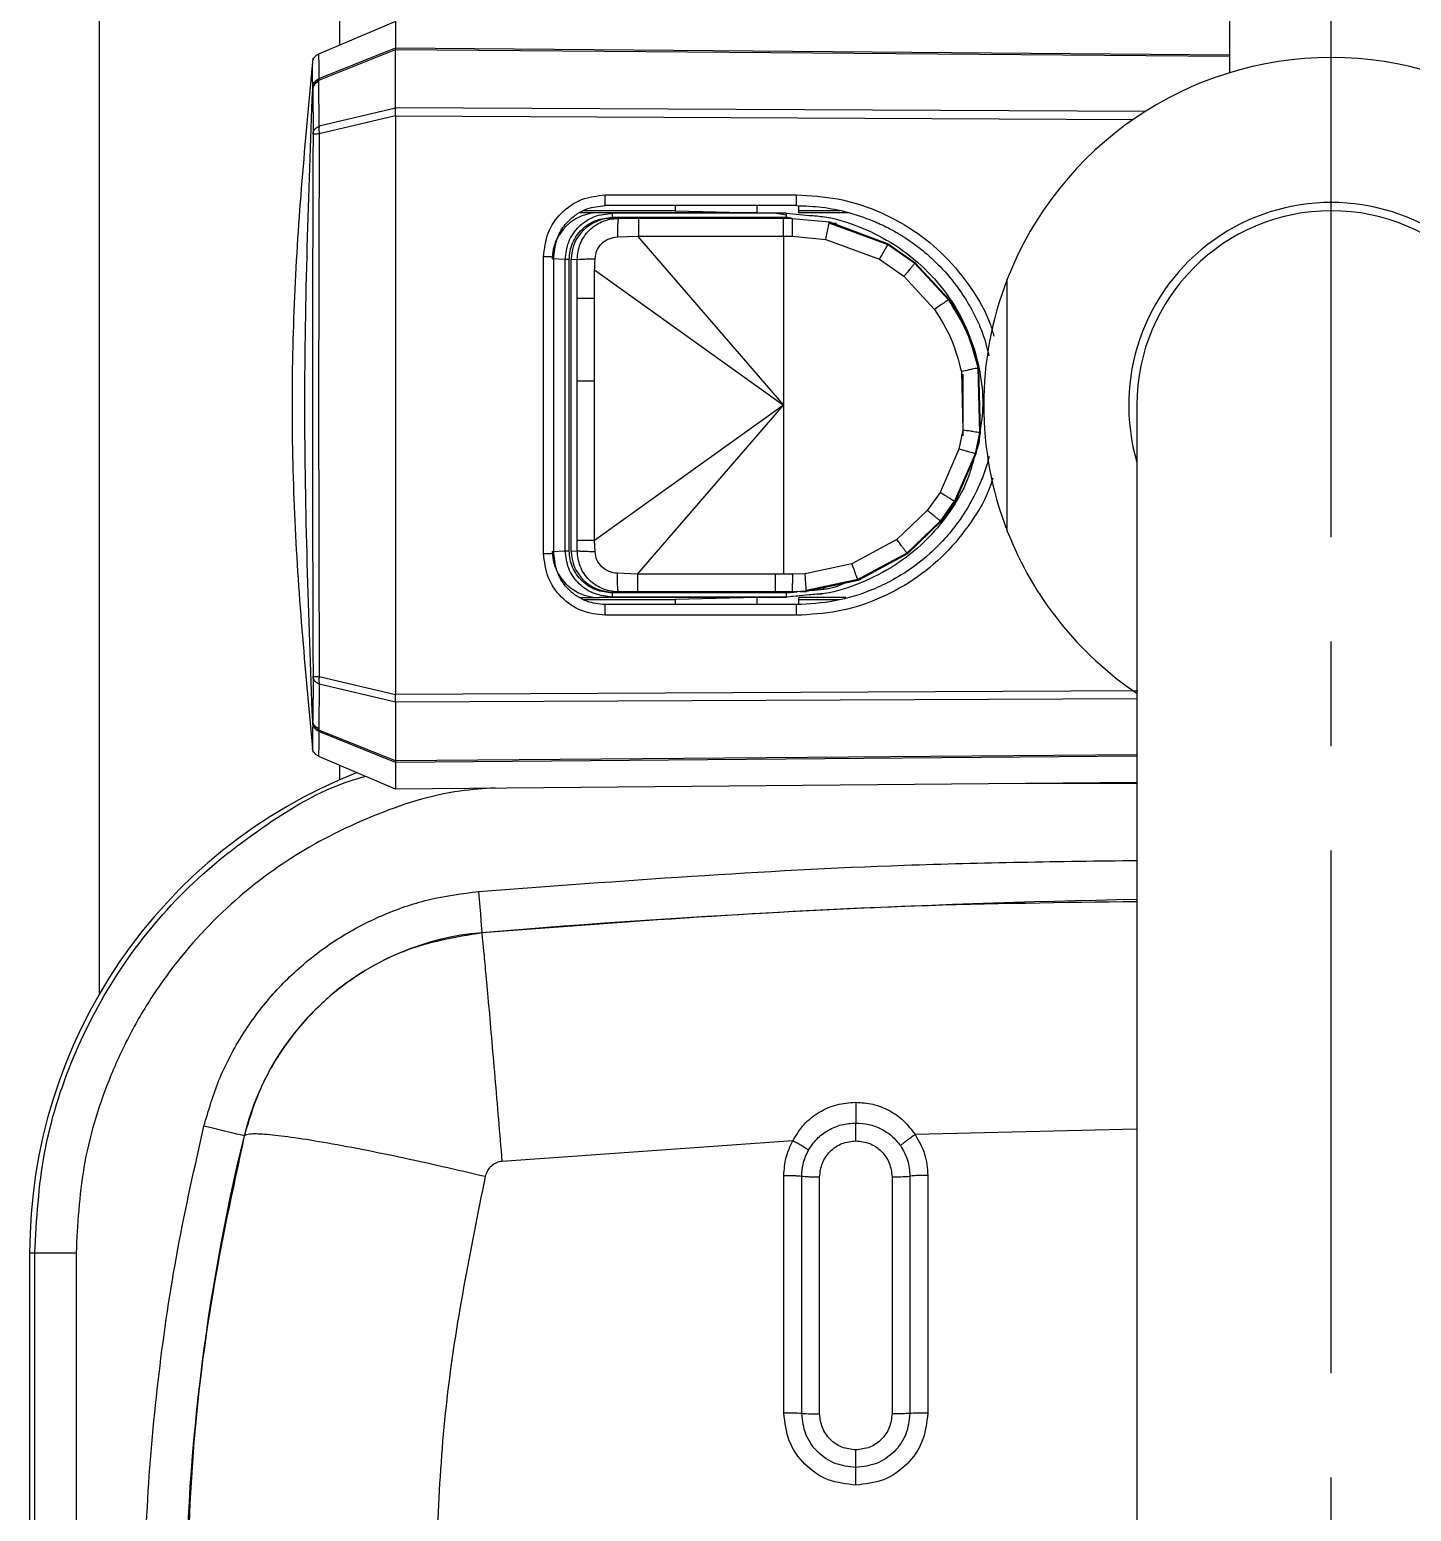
# Model space of a CAD drawing. Header units: millimetres. Extents: x 6110 to 6704, y -2661 to -1821.
# Drawn here: x 6292.13 to 6308.92, y -1923.33 to -1905.32 of the extents above; entities that cross this region are included whole.
import ezdxf

# ---------------------------------------------------------------- set-up
doc = ezdxf.new("R2010")
doc.units = ezdxf.units.MM
doc.header["$LTSCALE"] = 0.1
doc.linetypes.add('CENTERX2', pattern=[101.6, 63.5, -12.7, 12.7, -12.7])
doc.layers.get('0').update_dxf_attribs({"lineweight": 15})
doc.layers.add('CENTER', color=1, linetype='CENTERX2')

msp = doc.modelspace()

# ---------------------------------------------------------------- linework, layer by layer
at = {"linetype": 'Continuous', "lineweight": 25}
for p, q in [((6292.9817, -1917.034), (6292.9817, -1891.1142)), ((6295.9024, -1905.5052), (6295.9024, -1891.1606)), ((6306.7142, -1896.4571), (6306.7142, -1905.8424)), ((6296.5767, -1905.219), (6295.6429, -1905.6154)), ((6296.5767, -1905.219), (6296.5767, -1905.5404)), ((6295.6486, -1905.914), (6296.5767, -1905.5404)), ((6295.6486, -1905.9311), (6296.5767, -1905.558)), ((6296.5767, -1905.5404), (6296.5767, -1905.558)), ((6296.5767, -1905.5404), (6306.7142, -1905.6241)), ((6296.5767, -1906.2698), (6296.5767, -1905.558)), ((6296.5767, -1905.558), (6306.7142, -1905.6422)), ((6295.648, -1905.9502), (6295.6486, -1905.9311)), ((6295.6486, -1905.914), (6295.6486, -1905.9311)), ((6295.5721, -1906.0401), (6295.5726, -1906.021)), ((6295.5721, -1906.0401), (6295.5761, -1906.5872)), ((6295.6523, -1906.4917), (6295.648, -1905.9502)), ((6296.5767, -1906.2726), (6295.6523, -1906.4917)), ((6305.6887, -1906.3143), (6296.5767, -1906.2698)), ((6295.6523, -1906.5824), (6296.5767, -1906.3629)), ((6296.5767, -1906.368), (6296.5765, -1906.3629)), ((6296.5767, -1906.368), (6305.5451, -1906.4117)), ((6299.1278, -1907.3274), (6301.4528, -1907.3274)), ((6299.0587, -1907.5431), (6298.8144, -1907.5431)), ((6299.977, -1907.5196), (6298.8614, -1907.5196)), ((6299.214, -1907.5494), (6299.0587, -1907.5431)), ((6300.9746, -1907.5431), (6299.0587, -1907.5431)), ((6301.4517, -1907.4571), (6299.1267, -1907.4571)), ((6299.214, -1907.5994), (6299.214, -1907.5494)), ((6301.3322, -1907.5494), (6299.214, -1907.5494)), ((6299.977, -1907.4571), (6299.977, -1907.5196)), ((6299.977, -1907.5196), (6300.9746, -1907.5431)), ((6300.9746, -1907.5431), (6300.9746, -1907.4571)), ((6300.9746, -1907.5431), (6301.1833, -1907.5431)), ((6301.1833, -1907.5431), (6301.3322, -1907.5675)), ((6301.1833, -1907.5431), (6301.3322, -1907.5494)), ((6301.3322, -1907.5494), (6301.6041, -1907.5757)), ((6301.4804, -1907.5431), (6301.4804, -1907.4589)), ((6301.9791, -1907.5196), (6301.4804, -1907.5196)), ((6302.088, -1907.5431), (6301.4804, -1907.5431)), ((6299.214, -1907.5994), (6301.3322, -1907.5994)), ((6299.2871, -1907.6121), (6299.2251, -1907.6096)), ((6299.2251, -1907.6096), (6301.34, -1907.6096)), ((6299.5327, -1907.6121), (6299.2871, -1907.6121)), ((6301.2948, -1907.6121), (6299.5327, -1907.6121)), ((6301.4009, -1907.6121), (6301.2948, -1907.6121)), ((6301.3995, -1907.6121), (6301.3322, -1907.5994)), ((6301.34, -1907.6096), (6301.4009, -1907.6121)), ((6301.4009, -1907.6121), (6301.8512, -1907.6562)), ((6301.863, -1907.6084), (6301.8383, -1907.6074)), ((6302.5647, -1907.9333), (6301.8484, -1907.6697)), ((6301.8512, -1907.6562), (6302.5664, -1907.9215)), ((6301.9372, -1907.6741), (6301.8761, -1907.6716)), ((6299.275, -1907.8376), (6299.5211, -1907.8276)), ((6299.5211, -1907.8276), (6299.5327, -1907.8274)), ((6299.5211, -1907.8276), (6301.2949, -1909.8821)), ((6299.5327, -1907.8274), (6301.2949, -1907.8274)), ((6301.2949, -1907.8274), (6301.2949, -1909.8821)), ((6301.2949, -1907.8274), (6301.4009, -1907.8275)), ((6301.4009, -1907.8275), (6301.8095, -1907.8678)), ((6301.8095, -1907.8678), (6302.4587, -1908.1083)), ((6298.3778, -1911.6854), (6298.3778, -1908.0788)), ((6298.5017, -1911.6821), (6298.5017, -1908.0821)), ((6302.8907, -1908.1597), (6302.5585, -1907.93)), ((6302.5664, -1907.9215), (6302.8952, -1908.1507)), ((6298.6412, -1908.1109), (6298.4836, -1908.1046)), ((6298.69, -1908.1109), (6298.6412, -1908.1109)), ((6298.6412, -1911.6532), (6298.6412, -1908.1109)), ((6298.69, -1911.6532), (6298.69, -1908.1109)), ((6298.7139, -1908.1086), (6298.7866, -1908.1115)), ((6298.7139, -1911.6555), (6298.7139, -1908.1086)), ((6298.7871, -1908.5824), (6298.7866, -1908.1115)), ((6298.9986, -1908.2377), (6301.2949, -1909.8821)), ((6302.4587, -1908.1083), (6302.7575, -1908.3162)), ((6303.3008, -1908.6027), (6302.8862, -1908.1557)), ((6302.8952, -1908.1507), (6303.3048, -1908.5956)), ((6302.7575, -1908.3162), (6303.1291, -1908.7188)), ((6304.0142, -1911.414), (6304.0142, -1908.3502)), ((6298.7871, -1909.5871), (6298.7871, -1908.5824)), ((6298.9984, -1909.5871), (6298.9984, -1908.5824)), ((6303.4561, -1909.4741), (6303.475, -1910.1856)), ((6303.4745, -1909.5071), (6303.4745, -1910.2571)), ((6303.6802, -1910.222), (6303.659, -1909.4266)), ((6303.6653, -1909.4303), (6303.6861, -1910.2181)), ((6298.7871, -1911.5272), (6298.7871, -1909.5871)), ((6301.2949, -1909.8821), (6298.9984, -1911.527)), ((6299.5206, -1911.9369), (6301.2949, -1909.8821)), ((6301.2949, -1909.8821), (6301.2948, -1911.9368)), ((6305.5892, -1909.8821), (6305.5892, -1934.8821)), ((6303.475, -1910.1856), (6303.4256, -1910.4168)), ((6303.6261, -1910.4734), (6303.6812, -1910.2158)), ((6303.6861, -1910.2181), (6303.6319, -1910.4732)), ((6303.4256, -1910.4168), (6303.1962, -1910.9428)), ((6303.3707, -1911.0553), (6303.6278, -1910.4682)), ((6303.6319, -1910.4732), (6303.3786, -1911.0556)), ((6303.1962, -1910.9428), (6303.041, -1911.1615)), ((6303.2005, -1911.2929), (6303.3734, -1911.0503)), ((6303.3786, -1911.0556), (6303.208, -1911.2966)), ((6303.041, -1911.1615), (6302.6723, -1911.5156)), ((6302.7918, -1911.6823), (6303.2037, -1911.2889)), ((6303.208, -1911.2966), (6302.8008, -1911.6885)), ((6302.6723, -1911.5156), (6302.1259, -1911.8094)), ((6298.4836, -1911.6596), (6298.6412, -1911.6532)), ((6298.6412, -1911.6532), (6298.69, -1911.6532)), ((6298.7139, -1911.6555), (6298.7866, -1911.6526)), ((6298.7866, -1911.6526), (6298.7871, -1911.5272)), ((6299.0035, -1911.6604), (6298.9984, -1911.527)), ((6302.1917, -1912.0017), (6302.798, -1911.678)), ((6302.8008, -1911.6885), (6302.2001, -1912.0121)), ((6302.1259, -1911.8094), (6301.5567, -1911.9309)), ((6299.5206, -1911.9369), (6299.2751, -1911.9265)), ((6301.2948, -1911.9368), (6301.1953, -1911.9366)), ((6301.4013, -1911.9366), (6301.2948, -1911.9368)), ((6301.5567, -1911.9309), (6301.4013, -1911.9366)), ((6301.5712, -1912.1315), (6302.1993, -1911.9992)), ((6302.2001, -1912.0121), (6301.5723, -1912.1458)), ((6298.8144, -1912.221), (6299.0587, -1912.221)), ((6299.0587, -1912.221), (6299.214, -1912.2148)), ((6300.9746, -1912.221), (6299.0587, -1912.221)), ((6301.3322, -1912.1648), (6299.214, -1912.1648)), ((6299.214, -1912.2148), (6299.214, -1912.1648)), ((6301.3322, -1912.2148), (6299.214, -1912.2148)), ((6299.2251, -1912.1546), (6299.2871, -1912.1521)), ((6301.34, -1912.1546), (6299.2251, -1912.1546)), ((6299.5202, -1912.152), (6299.2871, -1912.1521)), ((6301.1957, -1912.152), (6299.5202, -1912.152)), ((6300.9746, -1912.221), (6299.977, -1912.2446)), ((6301.1833, -1912.221), (6300.9746, -1912.221)), ((6300.9746, -1912.3071), (6300.9746, -1912.221)), ((6301.333, -1912.2124), (6301.1833, -1912.221)), ((6301.1833, -1912.221), (6301.3322, -1912.2148)), ((6301.4009, -1912.152), (6301.1957, -1912.152)), ((6301.3322, -1912.1648), (6301.4581, -1912.15)), ((6301.6044, -1912.189), (6301.3322, -1912.2148)), ((6301.4009, -1912.152), (6301.34, -1912.1546)), ((6301.4661, -1912.2047), (6301.3958, -1912.2087)), ((6301.5004, -1912.1484), (6301.4009, -1912.152)), ((6302.0526, -1912.221), (6301.4804, -1912.221)), ((6301.4804, -1912.3043), (6301.4804, -1912.221)), ((6301.5004, -1912.15), (6301.5733, -1912.1458)), ((6301.5723, -1912.1458), (6301.5004, -1912.1484)), ((6301.7024, -1912.1797), (6301.7596, -1912.1773)), ((6301.7738, -1912.1147), (6301.835, -1912.1122)), ((6298.8614, -1912.2446), (6299.977, -1912.2446)), ((6301.4517, -1912.3071), (6299.1267, -1912.3071)), ((6299.977, -1912.2446), (6299.977, -1912.3071)), ((6301.4804, -1912.2446), (6301.9744, -1912.2446)), ((6301.4528, -1912.4368), (6299.1278, -1912.4368)), ((6295.5761, -1913.177), (6295.572, -1913.7238)), ((6295.6523, -1913.2725), (6295.648, -1913.814)), ((6295.6523, -1913.1818), (6296.5767, -1913.4012)), ((6296.5767, -1913.4916), (6295.6523, -1913.2725)), ((6296.5767, -1913.3962), (6296.5765, -1913.4012)), ((6296.5767, -1913.3962), (6305.6005, -1913.3521)), ((6305.5892, -1913.4504), (6296.5767, -1913.4943)), ((6296.5767, -1913.4943), (6296.5767, -1914.2059)), ((6295.5726, -1913.7432), (6295.572, -1913.7238)), ((6295.648, -1913.814), (6295.6486, -1913.8331)), ((6296.5767, -1914.2059), (6295.6486, -1913.8331)), ((6295.6486, -1913.8331), (6295.6486, -1913.8501)), ((6296.5767, -1914.2238), (6295.6486, -1913.8501)), ((6295.6438, -1914.1292), (6295.6435, -1914.149)), ((6295.6435, -1914.149), (6296.5758, -1914.5447)), ((6305.5892, -1914.1312), (6296.5767, -1914.2059)), ((6305.5892, -1914.1493), (6296.5767, -1914.2238)), ((6296.5767, -1914.2059), (6296.5767, -1914.2238)), ((6295.9024, -1914.4347), (6295.9024, -1914.2589)), ((6296.5767, -1914.5451), (6305.5892, -1914.4665)), ((6304.2426, -1914.4782), (6305.5892, -1914.4782)), ((6297.6283, -1916.2943), (6297.6284, -1916.2959)), ((6305.5892, -1918.6838), (6302.894, -1918.7492)), ((6294.7404, -1918.7636), (6294.7384, -1918.7631)), ((6301.4064, -1918.8229), (6297.876, -1919.0734)), ((6301.2981, -1922.1337), (6301.2981, -1919.2443)), ((6301.5157, -1922.1379), (6301.5157, -1919.2534)), ((6301.7333, -1922.1422), (6301.7333, -1919.2625)), ((6302.6126, -1919.2625), (6302.6126, -1922.1422)), ((6302.8302, -1919.2534), (6302.8302, -1922.1379)), ((6303.0478, -1919.2443), (6303.0478, -1922.1337)), ((6292.1319, -1920.1865), (6292.132, -1920.1865)), ((6292.132, -1920.1865), (6292.1938, -1920.1865)), ((6292.132, -1920.1865), (6292.132, -1929.2315)), ((6292.1938, -1920.1865), (6292.696, -1920.1865)), ((6292.1938, -1929.2315), (6292.1938, -1920.1865)), ((6292.696, -1920.1865), (6292.696, -1929.2315))]:
    msp.add_line(p, q, dxfattribs=at)
at = {"linetype": 'Continuous', "lineweight": 25, "flags": 128}
for points in [[(6298.9984, -1911.527), (6298.9984, -1910.5571), (6298.9984, -1909.5871)], [(6301.1953, -1911.9366), (6300.3581, -1911.9367), (6299.5206, -1911.9369)], [(6297.587, -1915.7938), (6297.5949, -1915.8894), (6297.6025, -1915.9814), (6297.6095, -1916.0665), (6297.6157, -1916.1417), (6297.6208, -1916.204), (6297.6247, -1916.2513), (6297.6272, -1916.2818), (6297.6283, -1916.2943)], [(6294.7384, -1918.7631), (6294.7262, -1918.7602), (6294.6965, -1918.7529), (6294.6504, -1918.7417), (6294.5897, -1918.7269), (6294.5164, -1918.709), (6294.4334, -1918.6888), (6294.3437, -1918.6669), (6294.2505, -1918.6442)]]:
    msp.add_lwpolyline(points, dxfattribs=at)
at = {"linetype": 'Continuous', "lineweight": 25}
for centre, radius, start, end in [((6307.9517, -1909.8821), 4.225, 21.25873, 158.74127), ((6295.3696, -1907.3605), 3.7584, 358.52742, 0.50506), ((6307.9517, -1909.8821), 2.4625, 343.61561, 196.38439), ((6307.9517, -1909.8821), 2.3625, 90, 180), ((6307.9517, -1909.8821), 2.3625, 0, 180), ((6307.9517, -1909.8821), 2.3625, 0, 90), ((6298.4086, -1909.2408), 1.1625, 85.40594, 91.5183), ((6307.9517, -1909.8821), 4.225, 158.74127, 201.25873), ((6307.9517, -1909.8821), 4.225, 201.25873, 236.00147), ((6298.4086, -1910.5228), 1.163, 268.48308, 274.59267), ((6295.3696, -1912.4037), 3.7584, 359.49494, 1.47258), ((6298.4042, -1920.1865), 6.2723, 111.43363, 180), ((6298.4042, -1920.1865), 6.2722, 111.4322, 180), ((6307.9517, -2041.4774), 125.6081, 91.077712, 94.714323), ((6297.8953, -1919.5326), 3.2493, 94.71432, 166.30169), ((6319.1323, -1924.709), 25.1081, 166.3017, 193.6983), ((6302.6362, -1917.2218), 2.0408, 269.33775, 275.45454), ((6303.0242, -1921.2835), 2.0394, 89.33598, 95.45778), ((6301.3218, -1926.4489), 4.3153, 87.42415, 90.31421), ((6301.7097, -1917.8194), 4.3229, 267.4277, 270.31239)]:
    msp.add_arc(centre, radius, start, end, dxfattribs=at)
for centre, major_axis, ratio, start_param, end_param in [((6296.2881, -1906.373), (0.2877, 0.1082), 0.2090424, 6.1645759, 6.204689), ((6299.0598, -1908.1057), (0.5757, -0.0232), 0.976259, 1.6119955, 3.1808609), ((6299.0598, -1911.6585), (0.5757, 0.0232), 0.976259, 3.1023244, 3.4651137), ((6299.0598, -1911.6585), (0.5757, 0.0232), 0.976259, 3.615231, 4.6711898), ((6296.2881, -1913.3911), (0.2877, -0.1082), 0.2090425, 0.0784628, 0.1186226)]:
    msp.add_ellipse(centre, major_axis=major_axis, ratio=ratio, start_param=start_param, end_param=end_param, dxfattribs=at)
at = {"linetype": 'Continuous', "lineweight": 25, "extrusion": (1.38809e-07, -5.5862e-09, 1)}
msp.add_ellipse((6299.226, -1908.1096), major_axis=(0.5117, -0.0206, 0), ratio=0.976259, start_param=1.6119955, end_param=3.1808609, dxfattribs=at)
at = {"linetype": 'Continuous', "lineweight": 25, "extrusion": (1.38809e-07, 5.5862e-09, 1)}
msp.add_ellipse((6299.226, -1911.6546), major_axis=(-0.5117, -0.0206, 0), ratio=0.976259, start_param=6.2439171, end_param=7.8127824, dxfattribs=at)
at = {"linetype": 'Continuous', "lineweight": 25}
for points, knots in [([(6295.5741, -1905.666), (6295.4861, -1906.601), (6295.3102, -1908.471), (6295.3103, -1911.2932), (6295.4861, -1913.1632), (6295.5741, -1914.0982)], [0, 0, 0, 0, 0.3333329, 0.6666683, 1, 1, 1, 1]), ([(6295.6436, -1905.6151), (6295.6339, -1905.62), (6295.6142, -1905.6301), (6295.591, -1905.6546), (6295.5742, -1905.6839), (6295.5702, -1905.7058), (6295.5682, -1905.7165)], [0, 0, 0, 0, 0.2451977, 0.4993841, 0.7538931, 1, 1, 1, 1]), ([(6295.5726, -1906.021), (6295.5709, -1905.9004), (6295.5682, -1905.7196), (6295.5685, -1905.7422), (6295.5686, -1905.7497)], [0, 0, 0, 0, 0.6666188, 1, 1, 1, 1]), ([(6295.6437, -1905.6151), (6295.6439, -1905.6292), (6295.6441, -1905.6559), (6295.6472, -1905.8316), (6295.6486, -1905.914)], [0, 0, 0, 0, 0.53108127, 1, 1, 1, 1]), ([(6295.5726, -1906.021), (6295.5747, -1906.0074), (6295.5781, -1905.9845), (6295.5961, -1905.9531), (6295.6189, -1905.929), (6295.6396, -1905.9186), (6295.6486, -1905.914)], [0, 0, 0, 0, 0.296936, 0.4999761, 0.7831043, 1, 1, 1, 1]), ([(6295.5726, -1906.021), (6295.5741, -1906.0113), (6295.5772, -1905.992), (6295.5938, -1905.9661), (6295.6175, -1905.9443), (6295.6382, -1905.9355), (6295.6486, -1905.9311)], [0, 0, 0, 0, 0.250013, 0.5000173, 0.7500352, 1, 1, 1, 1]), ([(6295.572, -1913.7238), (6295.5245, -1912.4432), (6295.4296, -1909.882), (6295.5246, -1907.3207), (6295.572, -1906.0401)], [0, 0, 0, 0, 0.50000011, 1, 1, 1, 1]), ([(6295.648, -1905.9502), (6295.6377, -1905.9546), (6295.6171, -1905.9635), (6295.5934, -1905.9853), (6295.5768, -1906.0112), (6295.5736, -1906.0305), (6295.5721, -1906.0401)], [0, 0, 0, 0, 0.2500252, 0.4999855, 0.7499791, 1, 1, 1, 1]), ([(6296.5765, -1906.2727), (6296.5757, -1906.2817), (6296.5742, -1906.2999), (6296.5745, -1906.3332), (6296.576, -1906.3548), (6296.5765, -1906.3629)], [0, 0, 0, 0, 0.3850283, 0.7698471, 1, 1, 1, 1]), ([(6296.5767, -1906.368), (6296.5767, -1907.5377), (6296.5767, -1909.8805), (6296.5767, -1912.2232), (6296.5767, -1913.3962)], [0, 0, 0, 0, 0.4993264, 1, 1, 1, 1]), ([(6295.5761, -1906.5872), (6295.5724, -1907.6855), (6295.5649, -1909.8821), (6295.5724, -1912.0787), (6295.5761, -1913.177)], [0, 0, 0, 0, 0.5, 1, 1, 1, 1]), ([(6295.5761, -1906.5872), (6295.5776, -1906.5753), (6295.5802, -1906.555), (6295.5977, -1906.5275), (6295.6207, -1906.5056), (6295.6421, -1906.4961), (6295.6523, -1906.4917)], [0, 0, 0, 0, 0.2924386, 0.4998969, 0.7640404, 1, 1, 1, 1]), ([(6295.5761, -1906.5872), (6295.5773, -1906.5866), (6295.5795, -1906.5855), (6295.596, -1906.5841), (6295.6201, -1906.583), (6295.6416, -1906.5826), (6295.6523, -1906.5824)], [0, 0, 0, 0, 0.249922, 0.5000216, 0.7499931, 1, 1, 1, 1]), ([(6295.6523, -1906.5824), (6295.6504, -1906.9807), (6295.6463, -1907.8326), (6295.6441, -1909.1805), (6295.6441, -1910.5837), (6295.6463, -1911.9315), (6295.6504, -1912.7834), (6295.6523, -1913.1818)], [0, 0, 0, 0, 0.1811865, 0.387457, 0.6125418, 0.8188118, 1, 1, 1, 1]), ([(6295.6523, -1906.4917), (6295.6507, -1906.4982), (6295.6479, -1906.51), (6295.647, -1906.533), (6295.6481, -1906.5569), (6295.651, -1906.5743), (6295.6523, -1906.5824)], [0, 0, 0, 0, 0.27615387, 0.49990554, 0.77069477, 1, 1, 1, 1]), ([(6298.3778, -1908.0788), (6298.3891, -1907.9803), (6298.4116, -1907.7834), (6298.5849, -1907.5351), (6298.8328, -1907.3612), (6299.0295, -1907.3387), (6299.1278, -1907.3274)], [0, 0, 0, 0, 0.250217, 0.5003039, 0.750213, 1, 1, 1, 1]), ([(6301.4517, -1907.4571), (6301.4518, -1907.4566), (6301.4519, -1907.4556), (6301.4521, -1907.4478), (6301.4523, -1907.4357), (6301.4525, -1907.4194), (6301.4526, -1907.3995), (6301.4527, -1907.3769), (6301.4528, -1907.3525), (6301.4528, -1907.3358), (6301.4528, -1907.3274)], [0, 0, 0, 0, 0.124981, 0.249997, 0.3749676, 0.4999852, 0.6250179, 0.749981, 0.8750033, 1, 1, 1, 1]), ([(6301.4528, -1907.3274), (6301.6197, -1907.3369), (6301.9535, -1907.356), (6302.4351, -1907.5077), (6302.8782, -1907.7443), (6303.2689, -1908.0637), (6303.5822, -1908.4553), (6303.7793, -1908.7895), (6303.8377, -1908.9971), (6303.8509, -1909.0439)], [0, 0, 0, 0, 0.15884519, 0.31771266, 0.47662903, 0.63560681, 0.79464026, 0.95373534, 1, 1, 1, 1]), ([(6298.5017, -1908.0821), (6298.5109, -1908.0002), (6298.5268, -1907.8581), (6298.6118, -1907.7213), (6298.6642, -1907.6613), (6298.6788, -1907.6461), (6298.6829, -1907.642), (6298.6841, -1907.6408), (6298.7169, -1907.6082), (6298.7862, -1907.5528), (6298.9329, -1907.4769), (6299.0511, -1907.4648), (6299.1267, -1907.4571)], [0, 0, 0, 0, 0.2494123, 0.4333984, 0.4813647, 0.4942657, 0.4979496, 0.4990957, 0.4997844, 0.6395833, 0.7697121, 1, 1, 1, 1]), ([(6298.6412, -1908.1109), (6298.6493, -1908.0386), (6298.6615, -1907.9283), (6298.7346, -1907.7971), (6298.831, -1907.6821), (6298.9917, -1907.5739), (6299.1399, -1907.5576), (6299.214, -1907.5494)], [0, 0, 0, 0, 0.2431295, 0.3703451, 0.5011589, 0.7506685, 1, 1, 1, 1]), ([(6301.3322, -1907.5994), (6301.3322, -1907.5929), (6301.3322, -1907.5798), (6301.3322, -1907.5634), (6301.3322, -1907.5518), (6301.3322, -1907.5502), (6301.3322, -1907.5494)], [0, 0, 0, 0, 0.249993, 0.4999217, 0.7499876, 1, 1, 1, 1]), ([(6301.4517, -1907.4571), (6301.555, -1907.4609), (6301.7641, -1907.4686), (6302.0762, -1907.532), (6302.3425, -1907.6214), (6302.5691, -1907.7264), (6302.7644, -1907.8384), (6302.9693, -1907.9844), (6303.1886, -1908.18), (6303.3865, -1908.4089), (6303.528, -1908.6233), (6303.6118, -1908.7774), (6303.6583, -1908.8752), (6303.7289, -1909.0358), (6303.7628, -1909.1714), (6303.7906, -1909.2827)], [0, 0, 0, 0, 0.0968017, 0.1959737, 0.2975182, 0.3595897, 0.4298876, 0.5084109, 0.5951538, 0.7049877, 0.791214, 0.835579, 0.8694339, 0.8927751, 1, 1, 1, 1]), ([(6298.69, -1908.1109), (6298.692, -1908.0771), (6298.6959, -1908.0093), (6298.7381, -1907.8796), (6298.8362, -1907.7381), (6299.0107, -1907.6218), (6299.1462, -1907.6069), (6299.214, -1907.5994)], [0, 0, 0, 0, 0.1252392, 0.2508811, 0.5004959, 0.7501957, 1, 1, 1, 1]), ([(6298.7866, -1908.1115), (6298.7935, -1908.0471), (6298.804, -1907.949), (6298.868, -1907.832), (6298.949, -1907.7334), (6299.0571, -1907.6608), (6299.1805, -1907.6188), (6299.2507, -1907.6144), (6299.2871, -1907.6121)], [0, 0, 0, 0, 0.2445099, 0.372507, 0.5040572, 0.7312428, 0.8605361, 1, 1, 1, 1]), ([(6299.2871, -1907.6121), (6299.2856, -1907.6154), (6299.2827, -1907.6222), (6299.2788, -1907.6736), (6299.276, -1907.7485), (6299.2753, -1907.8086), (6299.275, -1907.8376)], [0, 0, 0, 0, 0.24142024, 0.49998429, 0.75855935, 1, 1, 1, 1]), ([(6299.5327, -1907.6121), (6299.5327, -1907.6155), (6299.5327, -1907.6221), (6299.5327, -1907.6706), (6299.5327, -1907.7405), (6299.5327, -1907.7984), (6299.5327, -1907.8274)], [0, 0, 0, 0, 0.2500118, 0.5000076, 0.7499976, 1, 1, 1, 1]), ([(6301.2949, -1907.8274), (6301.2949, -1907.7985), (6301.2949, -1907.7405), (6301.2948, -1907.6706), (6301.2948, -1907.6221), (6301.2948, -1907.6155), (6301.2948, -1907.6121)], [0, 0, 0, 0, 0.2499962, 0.5000051, 0.7500172, 1, 1, 1, 1]), ([(6301.4009, -1907.6121), (6301.4009, -1907.6153), (6301.4009, -1907.6218), (6301.4009, -1907.6704), (6301.4009, -1907.7416), (6301.4009, -1907.7995), (6301.4009, -1907.8275)], [0, 0, 0, 0, 0.2419114, 0.4999919, 0.7580734, 1, 1, 1, 1]), ([(6301.6041, -1907.5757), (6301.667, -1907.5803), (6301.8836, -1907.5962), (6302.2407, -1907.7126), (6302.6541, -1907.9224), (6303.0182, -1908.213), (6303.3195, -1908.5673), (6303.5447, -1908.9753), (6303.6808, -1909.4192), (6303.7334, -1909.8423), (6303.696, -1910.1076), (6303.6802, -1910.2199)], [0, 0, 0, 0, 0.05015905, 0.17287027, 0.29566511, 0.41849434, 0.54138486, 0.66423514, 0.78704563, 0.90988922, 1, 1, 1, 1]), ([(6301.8095, -1907.8678), (6301.8151, -1907.8396), (6301.8265, -1907.781), (6301.8405, -1907.7098), (6301.8498, -1907.6625), (6301.8507, -1907.6582), (6301.8512, -1907.6562)], [0, 0, 0, 0, 0.2414265, 0.4999993, 0.758588, 1, 1, 1, 1]), ([(6299.0035, -1908.1037), (6299.0085, -1908.0688), (6299.0184, -1907.9989), (6299.0827, -1907.9122), (6299.1712, -1907.8517), (6299.2406, -1907.8423), (6299.275, -1907.8376)], [0, 0, 0, 0, 0.2500728, 0.5013306, 0.7521501, 1, 1, 1, 1]), ([(6302.5664, -1907.9215), (6302.5662, -1907.9217), (6302.5657, -1907.9223), (6302.5421, -1907.9631), (6302.5048, -1908.0281), (6302.4737, -1908.0823), (6302.4587, -1908.1083)], [0, 0, 0, 0, 0.24055131, 0.49999786, 0.75943482, 1, 1, 1, 1]), ([(6298.7866, -1908.1115), (6298.7942, -1908.1107), (6298.8099, -1908.109), (6298.8613, -1908.1066), (6298.9276, -1908.1047), (6298.9786, -1908.104), (6299.0035, -1908.1037)], [0, 0, 0, 0, 0.2438603, 0.5000042, 0.7561363, 1, 1, 1, 1]), ([(6298.9984, -1908.5824), (6298.9984, -1908.5249), (6298.9984, -1908.4101), (6298.9985, -1908.2952), (6298.9986, -1908.2377)], [0, 0, 0, 0, 0.4996459, 1, 1, 1, 1]), ([(6298.9986, -1908.2377), (6298.9997, -1908.2152), (6299.0017, -1908.1705), (6299.0029, -1908.1258), (6299.0035, -1908.1037)], [0, 0, 0, 0, 0.5037266, 1, 1, 1, 1]), ([(6302.8952, -1908.1507), (6302.8956, -1908.1502), (6302.8962, -1908.1494), (6302.8811, -1908.1674), (6302.864, -1908.188), (6302.8414, -1908.2152), (6302.8072, -1908.2564), (6302.777, -1908.2926), (6302.7575, -1908.3162)], [0, 0, 0, 0, 0.2395105, 0.3683941, 0.4999877, 0.6316005, 0.7604764, 1, 1, 1, 1]), ([(6298.7871, -1908.5824), (6298.7948, -1908.5824), (6298.8102, -1908.5824), (6298.8599, -1908.5824), (6298.9236, -1908.5824), (6298.9735, -1908.5824), (6298.9984, -1908.5824)], [0, 0, 0, 0, 0.2499962, 0.4999794, 0.7499714, 1, 1, 1, 1]), ([(6303.3048, -1908.5956), (6303.3063, -1908.5945), (6303.3085, -1908.5929), (6303.2901, -1908.6057), (6303.2683, -1908.621), (6303.2389, -1908.6416), (6303.1943, -1908.673), (6303.1548, -1908.7008), (6303.1291, -1908.7188)], [0, 0, 0, 0, 0.23895528, 0.36806069, 0.50002328, 0.63195181, 0.76102108, 1, 1, 1, 1]), ([(6303.6614, -1909.4367), (6303.6224, -1909.2872), (6303.5445, -1908.9876), (6303.3786, -1908.7262), (6303.2956, -1908.5953)], [0, 0, 0, 0, 0.4991133, 1, 1, 1, 1]), ([(6303.3048, -1908.5956), (6303.3864, -1908.7258), (6303.5492, -1908.9856), (6303.6266, -1909.2823), (6303.6653, -1909.4303)], [0, 0, 0, 0, 0.5010743, 1, 1, 1, 1]), ([(6303.1291, -1908.7188), (6303.203, -1908.8363), (6303.3507, -1909.0713), (6303.421, -1909.3398), (6303.4561, -1909.4741)], [0, 0, 0, 0, 0.5001024, 1, 1, 1, 1]), ([(6303.6589, -1909.4316), (6303.6562, -1909.4321), (6303.6489, -1909.4336), (6303.6251, -1909.4386), (6303.5901, -1909.446), (6303.5357, -1909.4574), (6303.4874, -1909.4675), (6303.4561, -1909.4741)], [0, 0, 0, 0, 0.1066782, 0.2935836, 0.480498, 0.6631014, 1, 1, 1, 1]), ([(6303.6653, -1909.4303), (6303.6691, -1909.4294), (6303.6739, -1909.4284), (6303.6612, -1909.4311), (6303.6589, -1909.4316)], [0, 0, 0, 0, 0.81611306, 1, 1, 1, 1]), ([(6298.7871, -1909.5871), (6298.7948, -1909.5871), (6298.8102, -1909.5871), (6298.8599, -1909.5871), (6298.9236, -1909.5871), (6298.9735, -1909.5871), (6298.9984, -1909.5871)], [0, 0, 0, 0, 0.250014, 0.4999983, 0.7500245, 1, 1, 1, 1]), ([(6303.6796, -1910.2171), (6303.677, -1910.2167), (6303.6697, -1910.2156), (6303.6458, -1910.2119), (6303.6105, -1910.2064), (6303.5555, -1910.198), (6303.5067, -1910.1905), (6303.475, -1910.1856)], [0, 0, 0, 0, 0.1038148, 0.2913336, 0.4788536, 0.6620588, 1, 1, 1, 1]), ([(6303.6861, -1910.2181), (6303.6901, -1910.2187), (6303.695, -1910.2195), (6303.6821, -1910.2175), (6303.6796, -1910.2171)], [0, 0, 0, 0, 0.8097682, 1, 1, 1, 1]), ([(6303.6319, -1910.4732), (6303.6346, -1910.474), (6303.6386, -1910.4751), (6303.6178, -1910.4695), (6303.5923, -1910.4625), (6303.5574, -1910.4529), (6303.504, -1910.4383), (6303.4564, -1910.4253), (6303.4256, -1910.4168)], [0, 0, 0, 0, 0.23852071, 0.36776875, 0.500014, 0.63227057, 0.76151263, 1, 1, 1, 1]), ([(6303.6749, -1910.2708), (6303.6736, -1910.2949), (6303.6707, -1910.3463), (6303.6527, -1910.3947), (6303.6432, -1910.4204)], [0, 0, 0, 0, 0.4681366, 1, 1, 1, 1]), ([(6303.7925, -1910.5083), (6303.7825, -1910.5463), (6303.7555, -1910.6491), (6303.6796, -1910.8502), (6303.5763, -1911.0606), (6303.4498, -1911.2607), (6303.3245, -1911.4281), (6303.1417, -1911.6301), (6302.9071, -1911.8318), (6302.6392, -1912.0034), (6302.3168, -1912.1577), (6301.9246, -1912.2808), (6301.6072, -1912.2984), (6301.4517, -1912.3071)], [0, 0, 0, 0, 0.03717515, 0.10043256, 0.2029264, 0.25821942, 0.32405897, 0.40044544, 0.51544904, 0.61542235, 0.70035294, 0.85316192, 1, 1, 1, 1]), ([(6303.6131, -1910.5165), (6303.5881, -1910.6067), (6303.522, -1910.8457), (6303.3155, -1911.1957), (6303.0192, -1911.5523), (6302.6535, -1911.8416), (6302.2404, -1912.0508), (6301.8838, -1912.1693), (6301.6672, -1912.1846), (6301.6044, -1912.189)], [0, 0, 0, 0, 0.1007063, 0.2670244, 0.4333226, 0.5996583, 0.7659202, 0.9321664, 1, 1, 1, 1]), ([(6303.8362, -1910.7686), (6303.8274, -1910.7992), (6303.7725, -1910.9903), (6303.5811, -1911.3088), (6303.2689, -1911.7008), (6302.878, -1912.0199), (6302.4351, -1912.2566), (6301.9534, -1912.4079), (6301.6196, -1912.4272), (6301.4528, -1912.4368)], [0, 0, 0, 0, 0.0308569, 0.1925275, 0.354123, 0.5156666, 0.6771429, 0.8385799, 1, 1, 1, 1]), ([(6303.3786, -1911.0556), (6303.3803, -1911.0567), (6303.3829, -1911.0583), (6303.364, -1911.0466), (6303.3414, -1911.0327), (6303.3108, -1911.0137), (6303.2643, -1910.9849), (6303.223, -1910.9594), (6303.1962, -1910.9428)], [0, 0, 0, 0, 0.2388848, 0.3679997, 0.500002, 0.6320091, 0.7611332, 1, 1, 1, 1]), ([(6303.208, -1911.2966), (6303.2092, -1911.2976), (6303.2109, -1911.2991), (6303.1933, -1911.2849), (6303.1725, -1911.2681), (6303.1447, -1911.2456), (6303.1025, -1911.2114), (6303.0652, -1911.1812), (6303.041, -1911.1615)], [0, 0, 0, 0, 0.239102, 0.3681287, 0.500007, 0.6318839, 0.7609134, 1, 1, 1, 1]), ([(6302.8008, -1911.6885), (6302.801, -1911.6888), (6302.8013, -1911.6893), (6302.7872, -1911.6703), (6302.7712, -1911.6488), (6302.7501, -1911.6205), (6302.7183, -1911.5777), (6302.6904, -1911.5401), (6302.6723, -1911.5156)], [0, 0, 0, 0, 0.239643, 0.3684725, 0.5000071, 0.6315209, 0.7603441, 1, 1, 1, 1]), ([(6299.1278, -1912.4368), (6299.0295, -1912.4255), (6298.8328, -1912.4029), (6298.585, -1912.229), (6298.4116, -1911.9807), (6298.3891, -1911.7839), (6298.3778, -1911.6854)], [0, 0, 0, 0, 0.24978186, 0.49967799, 0.74975545, 1, 1, 1, 1]), ([(6299.1267, -1912.3071), (6299.0511, -1912.2994), (6298.9328, -1912.2873), (6298.7863, -1912.2112), (6298.7167, -1912.1563), (6298.6835, -1912.1227), (6298.6795, -1912.1187), (6298.6649, -1912.1036), (6298.6123, -1912.0435), (6298.5269, -1911.9066), (6298.5109, -1911.7639), (6298.5017, -1911.6821)], [0, 0, 0, 0, 0.2303071, 0.3604301, 0.5002084, 0.5007175, 0.5050896, 0.517543, 0.5651473, 0.7505603, 1, 1, 1, 1]), ([(6299.214, -1912.2148), (6299.1399, -1912.2066), (6298.9917, -1912.1903), (6298.831, -1912.0821), (6298.7346, -1911.9671), (6298.6615, -1911.8358), (6298.6493, -1911.7256), (6298.6412, -1911.6532)], [0, 0, 0, 0, 0.2493047, 0.4988167, 0.6295955, 0.7568039, 1, 1, 1, 1]), ([(6299.214, -1912.1648), (6299.1462, -1912.1573), (6299.0107, -1912.1423), (6298.8361, -1912.0261), (6298.7381, -1911.8846), (6298.6959, -1911.7549), (6298.692, -1911.6871), (6298.69, -1911.6532)], [0, 0, 0, 0, 0.2497681, 0.4994756, 0.7491109, 0.8746797, 1, 1, 1, 1]), ([(6298.7866, -1911.6526), (6298.7942, -1911.6534), (6298.8099, -1911.6552), (6298.8613, -1911.6575), (6298.9276, -1911.6594), (6298.9786, -1911.6601), (6299.0035, -1911.6604)], [0, 0, 0, 0, 0.2438801, 0.4999928, 0.7561262, 1, 1, 1, 1]), ([(6299.2871, -1912.1521), (6299.2507, -1912.1498), (6299.1805, -1912.1453), (6299.057, -1912.1034), (6298.9489, -1912.0307), (6298.868, -1911.9321), (6298.804, -1911.8152), (6298.7935, -1911.717), (6298.7866, -1911.6526)], [0, 0, 0, 0, 0.1394444, 0.268759, 0.4962045, 0.6275622, 0.7554578, 1, 1, 1, 1]), ([(6298.9984, -1911.527), (6298.974, -1911.527), (6298.9241, -1911.5271), (6298.8598, -1911.5271), (6298.8099, -1911.5272), (6298.7946, -1911.5272), (6298.7871, -1911.5272)], [0, 0, 0, 0, 0.2440653, 0.4999841, 0.7558978, 1, 1, 1, 1]), ([(6299.2751, -1911.9265), (6299.2405, -1911.9218), (6299.1711, -1911.9124), (6299.0827, -1911.8518), (6299.0184, -1911.7651), (6299.0085, -1911.6953), (6299.0035, -1911.6604)], [0, 0, 0, 0, 0.2480443, 0.4988691, 0.7500886, 1, 1, 1, 1]), ([(6302.2001, -1912.0121), (6302.1996, -1912.0109), (6302.1986, -1912.0085), (6302.1821, -1911.9637), (6302.1568, -1911.8944), (6302.136, -1911.8371), (6302.1259, -1911.8094)], [0, 0, 0, 0, 0.2410301, 0.4999944, 0.7589962, 1, 1, 1, 1]), ([(6299.2871, -1912.1521), (6299.2857, -1912.1488), (6299.2827, -1912.1419), (6299.2788, -1912.0906), (6299.276, -1912.0157), (6299.2753, -1911.9556), (6299.2751, -1911.9265)], [0, 0, 0, 0, 0.24143696, 0.49998744, 0.75855847, 1, 1, 1, 1]), ([(6299.5206, -1911.9369), (6299.5206, -1911.9649), (6299.5205, -1912.0227), (6299.5204, -1912.0938), (6299.5203, -1912.1424), (6299.5203, -1912.1489), (6299.5202, -1912.152)], [0, 0, 0, 0, 0.2419378, 0.4999962, 0.7580783, 1, 1, 1, 1]), ([(6301.1957, -1912.152), (6301.1957, -1912.1489), (6301.1956, -1912.1424), (6301.1954, -1912.0937), (6301.1953, -1912.0226), (6301.1953, -1911.9646), (6301.1953, -1911.9366)], [0, 0, 0, 0, 0.2419177, 0.5000191, 0.7581064, 1, 1, 1, 1]), ([(6301.4013, -1911.9366), (6301.4013, -1911.9647), (6301.4013, -1912.0226), (6301.4012, -1912.0937), (6301.4011, -1912.1424), (6301.401, -1912.1489), (6301.4009, -1912.152)], [0, 0, 0, 0, 0.24191372, 0.4999918, 0.75806191, 1, 1, 1, 1]), ([(6301.5723, -1912.1458), (6301.5721, -1912.1431), (6301.5717, -1912.1374), (6301.5681, -1912.0891), (6301.563, -1912.0176), (6301.5587, -1911.9591), (6301.5567, -1911.9309)], [0, 0, 0, 0, 0.24174857, 0.5000108, 0.7582675, 1, 1, 1, 1]), ([(6301.5977, -1912.1336), (6301.6959, -1912.1289), (6301.8601, -1912.1211), (6302.0108, -1912.0571), (6302.0713, -1912.0314)], [0, 0, 0, 0, 0.5982271, 1, 1, 1, 1]), ([(6301.3322, -1912.2148), (6301.3322, -1912.214), (6301.3322, -1912.2124), (6301.3322, -1912.2008), (6301.3322, -1912.1843), (6301.3322, -1912.1713), (6301.3322, -1912.1648)], [0, 0, 0, 0, 0.2500174, 0.5000883, 0.750002, 1, 1, 1, 1]), ([(6301.4528, -1912.4368), (6301.4528, -1912.4284), (6301.4528, -1912.4116), (6301.4527, -1912.3872), (6301.4526, -1912.3646), (6301.4525, -1912.3448), (6301.4523, -1912.3284), (6301.4521, -1912.3163), (6301.4519, -1912.3085), (6301.4518, -1912.3076), (6301.4517, -1912.3071)], [0, 0, 0, 0, 0.1249991, 0.2500149, 0.375022, 0.5000111, 0.6250252, 0.7499981, 0.8750166, 1, 1, 1, 1]), ([(6295.5761, -1913.177), (6295.5776, -1913.1775), (6295.5802, -1913.1785), (6295.5977, -1913.1802), (6295.6207, -1913.1811), (6295.6422, -1913.1816), (6295.6523, -1913.1818)], [0, 0, 0, 0, 0.2925635, 0.4999178, 0.7640661, 1, 1, 1, 1]), ([(6295.6523, -1913.2725), (6295.6415, -1913.2677), (6295.6201, -1913.2582), (6295.596, -1913.2349), (6295.5795, -1913.2073), (6295.5773, -1913.1871), (6295.5761, -1913.177)], [0, 0, 0, 0, 0.2500121, 0.5000163, 0.750007, 1, 1, 1, 1]), ([(6295.6523, -1913.1818), (6295.6508, -1913.1914), (6295.6479, -1913.2089), (6295.647, -1913.2341), (6295.6481, -1913.2555), (6295.6509, -1913.2671), (6295.6523, -1913.2725)], [0, 0, 0, 0, 0.27546024, 0.49993362, 0.77023715, 1, 1, 1, 1]), ([(6296.5765, -1913.4012), (6296.5757, -1913.4148), (6296.5742, -1913.4419), (6296.5745, -1913.4726), (6296.5759, -1913.4863), (6296.5765, -1913.4915)], [0, 0, 0, 0, 0.3850176, 0.7698138, 1, 1, 1, 1]), ([(6295.5726, -1913.7432), (6295.5712, -1913.8321), (6295.5685, -1914.0101), (6295.5683, -1914.0356), (6295.5682, -1914.0484)], [0, 0, 0, 0, 0.4999571, 1, 1, 1, 1]), ([(6295.648, -1913.814), (6295.6393, -1913.8102), (6295.6229, -1913.8032), (6295.5994, -1913.7844), (6295.5822, -1913.7618), (6295.5739, -1913.7394), (6295.5725, -1913.7277), (6295.572, -1913.7238)], [0, 0, 0, 0, 0.2113585, 0.39841, 0.6979033, 0.8983372, 1, 1, 1, 1]), ([(6295.6486, -1913.8331), (6295.6396, -1913.8293), (6295.6188, -1913.8206), (6295.596, -1913.8006), (6295.578, -1913.7738), (6295.5746, -1913.7546), (6295.5726, -1913.7432)], [0, 0, 0, 0, 0.2167912, 0.5000362, 0.7030593, 1, 1, 1, 1]), ([(6295.6486, -1913.8501), (6295.6383, -1913.8448), (6295.6176, -1913.8341), (6295.5939, -1913.8082), (6295.5773, -1913.7774), (6295.5742, -1913.7546), (6295.5726, -1913.7432)], [0, 0, 0, 0, 0.249992, 0.5000032, 0.7499841, 1, 1, 1, 1]), ([(6295.6486, -1913.8501), (6295.6471, -1913.935), (6295.6443, -1914.0914), (6295.644, -1914.1174), (6295.6438, -1914.1292)], [0, 0, 0, 0, 0.5434104, 1, 1, 1, 1]), ([(6295.6435, -1914.149), (6295.6339, -1914.1441), (6295.6144, -1914.134), (6295.5913, -1914.1096), (6295.5744, -1914.0806), (6295.5703, -1914.059), (6295.5682, -1914.0484)], [0, 0, 0, 0, 0.2456022, 0.4999802, 0.7543956, 1, 1, 1, 1]), ([(6292.1938, -1920.1865), (6292.2169, -1919.78), (6292.2631, -1918.9671), (6292.6323, -1917.7943), (6293.2067, -1916.7148), (6293.9835, -1915.7632), (6294.9359, -1915.0026), (6295.6996, -1914.5414), (6296.1525, -1914.41), (6296.2154, -1914.3918)], [0, 0, 0, 0, 0.1623047, 0.3246089, 0.4869137, 0.6492183, 0.8115225, 0.9738278, 1, 1, 1, 1]), ([(6296.5767, -1914.2238), (6296.5767, -1914.3106), (6296.5767, -1914.4841), (6296.5767, -1914.5702), (6296.5767, -1914.5434), (6296.5767, -1914.5426)], [0, 0, 0, 0, 0.4919531, 0.9839039, 1, 1, 1, 1]), ([(6297.7906, -1914.5345), (6297.6484, -1914.5443), (6297.1381, -1914.5795), (6296.2758, -1914.858), (6295.2518, -1915.3776), (6294.3392, -1916.1219), (6293.7193, -1916.8848), (6293.3268, -1917.5562), (6293.0158, -1918.2423), (6292.7524, -1919.1212), (6292.7144, -1919.8383), (6292.696, -1920.1865)], [0, 0, 0, 0, 0.0512002, 0.1838007, 0.3219144, 0.4629582, 0.6040022, 0.6731399, 0.7422926, 0.8748932, 1, 1, 1, 1]), ([(6297.587, -1915.7938), (6299.312, -1915.6641), (6301.9764, -1915.4639), (6304.6475, -1915.4283), (6305.5892, -1915.4158)], [0, 0, 0, 0, 0.6474538, 1, 1, 1, 1]), ([(6294.2505, -1918.6442), (6294.3054, -1918.4566), (6294.415, -1918.0812), (6294.688, -1917.5594), (6295.0326, -1917.084), (6295.4487, -1916.6688), (6295.9238, -1916.3226), (6296.4472, -1916.0564), (6297.0053, -1915.8683), (6297.3931, -1915.8186), (6297.587, -1915.7938)], [0, 0, 0, 0, 0.1249999, 0.2499999, 0.375, 0.4999999, 0.624999, 0.7499993, 0.874999, 1, 1, 1, 1]), ([(6305.5892, -1915.9175), (6304.6897, -1915.9294), (6302.0324, -1915.9646), (6299.3818, -1916.164), (6297.6284, -1916.2959)], [0, 0, 0, 0, 0.3384878, 1, 1, 1, 1]), ([(6297.6284, -1916.2959), (6297.3017, -1916.351), (6296.805, -1916.4349), (6296.2009, -1916.7472), (6295.8421, -1917.0051), (6295.5708, -1917.2586), (6295.3672, -1917.4859), (6295.1385, -1917.7992), (6294.9025, -1918.2211), (6294.7961, -1918.5775), (6294.7404, -1918.7636)], [0, 0, 0, 0, 0.2433163, 0.3699689, 0.4997164, 0.5694305, 0.6446243, 0.7252982, 0.8565005, 1, 1, 1, 1]), ([(6297.876, -1919.0734), (6297.8618, -1918.9024), (6297.8325, -1918.5515), (6297.789, -1918.0394), (6297.747, -1917.5519), (6297.7088, -1917.1183), (6297.6766, -1916.7627), (6297.6521, -1916.5043), (6297.6353, -1916.3402), (6297.6307, -1916.3104), (6297.6284, -1916.2959)], [0, 0, 0, 0, 0.117663, 0.2413972, 0.3695369, 0.5000003, 0.6304629, 0.7586039, 0.8823365, 1, 1, 1, 1]), ([(6301.4064, -1918.8229), (6301.4489, -1918.7537), (6301.5328, -1918.6167), (6301.7224, -1918.469), (6301.9389, -1918.3731), (6302.094, -1918.361), (6302.1713, -1918.355)], [0, 0, 0, 0, 0.2570939, 0.5086153, 0.755365, 1, 1, 1, 1]), ([(6302.1713, -1918.355), (6302.2415, -1918.3599), (6302.3827, -1918.3696), (6302.5825, -1918.4493), (6302.7625, -1918.573), (6302.8499, -1918.6901), (6302.894, -1918.7492)], [0, 0, 0, 0, 0.244516, 0.4915306, 0.7432137, 1, 1, 1, 1]), ([(6302.1713, -1918.355), (6302.1713, -1918.3779), (6302.1715, -1918.4247), (6302.1719, -1918.4951), (6302.1724, -1918.5596), (6302.1728, -1918.5917), (6302.173, -1918.6075)], [0, 0, 0, 0, 0.2450022, 0.4999952, 0.7550059, 1, 1, 1, 1]), ([(6293.5221, -1924.709), (6293.5308, -1924.1987), (6293.5483, -1923.1782), (6293.6919, -1921.6532), (6293.9134, -1920.1377), (6294.1382, -1919.142), (6294.2505, -1918.6442)], [0, 0, 0, 0, 0.25, 0.5000003, 0.7499999, 1, 1, 1, 1]), ([(6301.5971, -1918.9374), (6301.6293, -1918.8892), (6301.6938, -1918.7926), (6301.8359, -1918.6889), (6301.9983, -1918.6208), (6302.1148, -1918.6119), (6302.173, -1918.6075)], [0, 0, 0, 0, 0.2493792, 0.4990746, 0.7495683, 1, 1, 1, 1]), ([(6302.173, -1918.8243), (6302.173, -1918.8053), (6302.173, -1918.7659), (6302.173, -1918.7072), (6302.173, -1918.6511), (6302.173, -1918.6221), (6302.173, -1918.6075)], [0, 0, 0, 0, 0.2307069, 0.4785687, 0.7375946, 1, 1, 1, 1]), ([(6302.173, -1918.6075), (6302.2258, -1918.6108), (6302.3315, -1918.6175), (6302.481, -1918.6733), (6302.6153, -1918.7592), (6302.6815, -1918.8412), (6302.7146, -1918.8821)], [0, 0, 0, 0, 0.2504779, 0.5008233, 0.7505574, 1, 1, 1, 1]), ([(6294.7404, -1918.7636), (6294.5978, -1919.423), (6294.3144, -1920.7334), (6294.0794, -1922.7243), (6294.0484, -1924.0501), (6294.0329, -1924.709)], [0, 0, 0, 0, 0.3375047, 0.6707831, 1, 1, 1, 1]), ([(6297.6679, -1919.2592), (6297.4942, -1919.2182), (6297.1371, -1919.1339), (6296.6071, -1919.0182), (6296.0961, -1918.9144), (6295.6364, -1918.8307), (6295.2556, -1918.7722), (6294.976, -1918.742), (6294.7954, -1918.7375), (6294.7584, -1918.7551), (6294.7404, -1918.7636)], [0, 0, 0, 0, 0.1170714, 0.2406841, 0.3690764, 0.5000001, 0.6309244, 0.7593177, 0.8829298, 1, 1, 1, 1]), ([(6301.2981, -1919.2443), (6301.3029, -1919.1706), (6301.3125, -1919.0234), (6301.3751, -1918.8897), (6301.4064, -1918.8229)], [0, 0, 0, 0, 0.50010202, 1, 1, 1, 1]), ([(6301.5971, -1918.9374), (6301.5864, -1918.9302), (6301.5648, -1918.9154), (6301.5177, -1918.8865), (6301.4638, -1918.8548), (6301.4253, -1918.8334), (6301.4064, -1918.8229)], [0, 0, 0, 0, 0.245675, 0.5000028, 0.7543562, 1, 1, 1, 1]), ([(6301.7333, -1919.2625), (6301.7399, -1919.2051), (6301.7531, -1919.0904), (6301.8546, -1918.9455), (6302, -1918.8441), (6302.1153, -1918.8309), (6302.173, -1918.8243)], [0, 0, 0, 0, 0.2496227, 0.4994826, 0.7496496, 1, 1, 1, 1]), ([(6302.173, -1918.8243), (6302.2306, -1918.8309), (6302.346, -1918.8441), (6302.4913, -1918.9455), (6302.5929, -1919.0904), (6302.6061, -1919.2051), (6302.6126, -1919.2625)], [0, 0, 0, 0, 0.25037657, 0.50053458, 0.75037751, 1, 1, 1, 1]), ([(6302.894, -1918.7492), (6302.8763, -1918.7615), (6302.8401, -1918.7866), (6302.7894, -1918.8234), (6302.7451, -1918.857), (6302.7247, -1918.8738), (6302.7146, -1918.8821)], [0, 0, 0, 0, 0.2456564, 0.500003, 0.7543428, 1, 1, 1, 1]), ([(6302.7146, -1918.8821), (6302.748, -1918.9396), (6302.8148, -1919.0546), (6302.8251, -1919.1871), (6302.8302, -1919.2534)], [0, 0, 0, 0, 0.4997576, 1, 1, 1, 1]), ([(6302.894, -1918.7492), (6302.9385, -1918.8259), (6303.0273, -1918.9793), (6303.041, -1919.1559), (6303.0478, -1919.2443)], [0, 0, 0, 0, 0.4998249, 1, 1, 1, 1]), ([(6297.876, -1919.0734), (6297.8518, -1919.0779), (6297.8032, -1919.0868), (6297.7405, -1919.1289), (6297.6913, -1919.1871), (6297.6757, -1919.2351), (6297.6679, -1919.2592)], [0, 0, 0, 0, 0.2460023, 0.4943238, 0.745785, 1, 1, 1, 1]), ([(6301.5157, -1919.2534), (6301.5193, -1919.1982), (6301.5265, -1919.0878), (6301.5735, -1918.9876), (6301.5971, -1918.9374)], [0, 0, 0, 0, 0.4996511, 1, 1, 1, 1]), ([(6297.6679, -1919.2592), (6297.4869, -1920.1573), (6297.1247, -1921.9544), (6297.0723, -1923.7905), (6297.0461, -1924.709)], [0, 0, 0, 0, 0.499731, 1, 1, 1, 1]), ([(6301.2981, -1919.2443), (6301.32, -1919.2444), (6301.3639, -1919.2446), (6301.425, -1919.2466), (6301.4785, -1919.2494), (6301.5033, -1919.2521), (6301.5157, -1919.2534)], [0, 0, 0, 0, 0.2500073, 0.5000185, 0.7499945, 1, 1, 1, 1]), ([(6301.5157, -1919.2534), (6301.5281, -1919.2547), (6301.5529, -1919.2573), (6301.6064, -1919.2602), (6301.6675, -1919.2621), (6301.7113, -1919.2624), (6301.7333, -1919.2625)], [0, 0, 0, 0, 0.2500174, 0.499994, 0.7500086, 1, 1, 1, 1]), ([(6302.173, -1923.0091), (6302.0584, -1922.996), (6301.8293, -1922.9697), (6301.5401, -1922.7674), (6301.3375, -1922.478), (6301.3112, -1922.2485), (6301.2981, -1922.1337)], [0, 0, 0, 0, 0.2496224, 0.4994637, 0.749617, 1, 1, 1, 1]), ([(6302.173, -1922.7941), (6302.0869, -1922.7842), (6301.9148, -1922.7646), (6301.6976, -1922.6129), (6301.5453, -1922.3961), (6301.5256, -1922.224), (6301.5157, -1922.1379)], [0, 0, 0, 0, 0.2499658, 0.4999252, 0.7499117, 1, 1, 1, 1]), ([(6302.173, -1922.5805), (6302.1153, -1922.5739), (6302.0001, -1922.5607), (6301.8548, -1922.4594), (6301.7531, -1922.3145), (6301.7399, -1922.1997), (6301.7333, -1922.1422)], [0, 0, 0, 0, 0.2503775, 0.5005463, 0.7503837, 1, 1, 1, 1]), ([(6303.0478, -1922.1337), (6303.0347, -1922.2485), (6303.0083, -1922.478), (6302.8058, -1922.7674), (6302.5166, -1922.9697), (6302.2875, -1922.996), (6302.173, -1923.0091)], [0, 0, 0, 0, 0.2504181, 0.5005748, 0.7503863, 1, 1, 1, 1]), ([(6302.8302, -1922.1379), (6302.8203, -1922.224), (6302.8006, -1922.3961), (6302.6483, -1922.6129), (6302.4311, -1922.7646), (6302.259, -1922.7842), (6302.173, -1922.7941)], [0, 0, 0, 0, 0.2500282, 0.5001721, 0.7499602, 1, 1, 1, 1]), ([(6302.6126, -1922.1422), (6302.606, -1922.1997), (6302.5928, -1922.3145), (6302.4911, -1922.4594), (6302.3458, -1922.5607), (6302.2306, -1922.5739), (6302.173, -1922.5805)], [0, 0, 0, 0, 0.2496157, 0.4994737, 0.7496391, 1, 1, 1, 1]), ([(6302.8302, -1922.1379), (6302.8178, -1922.1386), (6302.793, -1922.1398), (6302.7395, -1922.1412), (6302.6785, -1922.1421), (6302.6346, -1922.1422), (6302.6126, -1922.1422)], [0, 0, 0, 0, 0.2499924, 0.5000079, 0.7500111, 1, 1, 1, 1]), ([(6303.0478, -1922.1337), (6303.0259, -1922.1337), (6302.982, -1922.1338), (6302.9209, -1922.1347), (6302.8674, -1922.1361), (6302.8426, -1922.1373), (6302.8302, -1922.1379)], [0, 0, 0, 0, 0.2500087, 0.4999971, 0.7499986, 1, 1, 1, 1]), ([(6302.173, -1922.7941), (6302.173, -1922.7817), (6302.173, -1922.757), (6302.173, -1922.7029), (6302.173, -1922.643), (6302.173, -1922.6008), (6302.173, -1922.5805)], [0, 0, 0, 0, 0.25845794, 0.51702316, 0.76664463, 1, 1, 1, 1]), ([(6302.173, -1923.0091), (6302.173, -1922.9875), (6302.173, -1922.9436), (6302.173, -1922.8826), (6302.173, -1922.8297), (6302.173, -1922.8058), (6302.173, -1922.7941)], [0, 0, 0, 0, 0.2456396, 0.5000114, 0.7543627, 1, 1, 1, 1])]:
    msp.add_open_spline(points, degree=3, knots=knots, dxfattribs=at)
at = {"layer": 'CENTER'}
msp.add_line((6307.9517, -2033.4061), (6307.9517, -1871.7627), dxfattribs=at)

doc.saveas('drawing.dxf')
